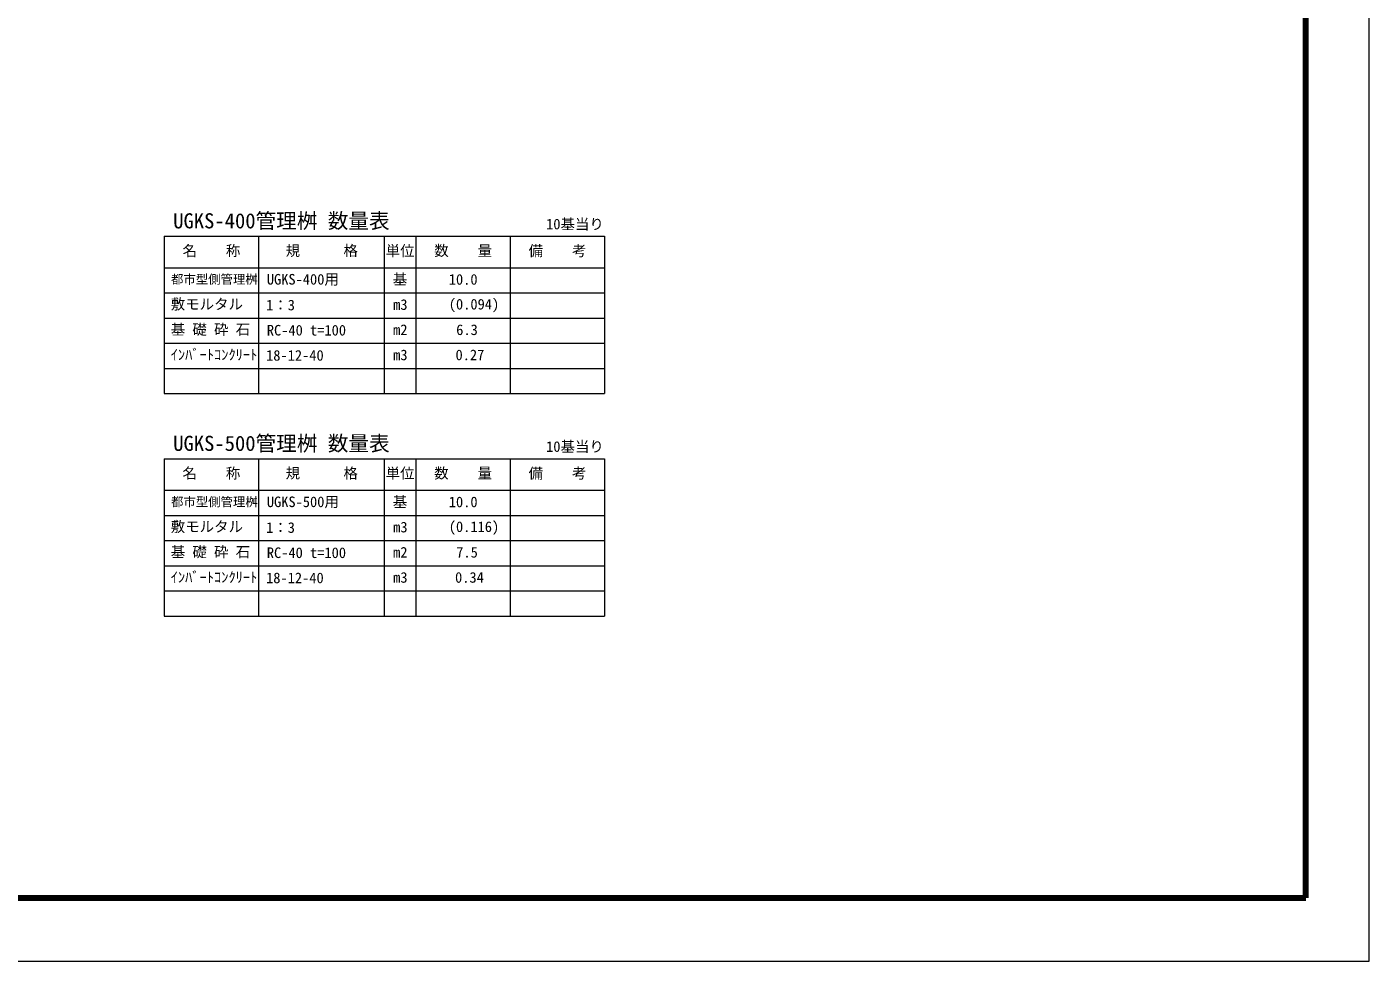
# Model space of a CAD drawing. Units: millimetres on the paper. Extents: x 0 to 841, y 0 to 594.
# Drawn here: x 414.1 to 841, y 0 to 297 of the extents above; entities that cross this region are included whole.
import ezdxf
from ezdxf.enums import TextEntityAlignment as Align

# ---------------------------------------------------------------- set-up
doc = ezdxf.new("R2010")
doc.units = ezdxf.units.MM
for name, color, linetype, lineweight in [('D-BMK-HTXT', 7, 'Continuous', 13), ('D-TTL-LINE（区切線）', 7, 'Continuous', 18), ('D-TTL（外枠）', 2, 'Continuous', 140)]:
    doc.layers.add(name, color=color, linetype=linetype, lineweight=lineweight)
doc.styles.add('ＭＳ ゴシック', font='')
doc.styles.get('ＭＳ ゴシック').set_extended_font_data('MS Gothic')

msp = doc.modelspace()

# ---------------------------------------------------------------- linework, layer by layer
at = {"layer": 'D-BMK-HTXT'}
for p, q in [((457.804, 230.424), (457.804, 180.424)), ((457.804, 230.424), (597.804, 230.424)), ((487.804, 230.424), (487.804, 180.424)), ((527.804, 230.424), (527.804, 180.424)), ((537.804, 230.424), (537.804, 180.424)), ((567.804, 230.424), (567.804, 180.424)), ((597.804, 230.424), (597.804, 180.424)), ((457.804, 220.424), (597.804, 220.424)), ((457.804, 212.424), (597.804, 212.424)), ((457.804, 204.424), (597.804, 204.424)), ((457.804, 196.424), (597.804, 196.424)), ((457.804, 188.424), (597.804, 188.424)), ((457.804, 180.424), (597.804, 180.424)), ((457.804, 159.688), (457.804, 109.688)), ((457.804, 159.688), (597.804, 159.688)), ((487.804, 159.688), (487.804, 109.688)), ((527.804, 159.688), (527.804, 109.688)), ((537.804, 159.688), (537.804, 109.688)), ((567.804, 159.688), (567.804, 109.688)), ((597.804, 159.688), (597.804, 109.688)), ((457.804, 149.688), (597.804, 149.688)), ((457.804, 141.688), (597.804, 141.688)), ((457.804, 133.688), (597.804, 133.688)), ((457.804, 125.688), (597.804, 125.688)), ((457.804, 117.688), (597.804, 117.688)), ((457.804, 109.688), (597.804, 109.688))]:
    msp.add_line(p, q, dxfattribs=at)
at = {"layer": 'D-TTL-LINE（区切線）'}
for p, q in [((841, 0), (841, 594)), ((0, 0), (841, 0))]:
    msp.add_line(p, q, dxfattribs=at)
at = {"layer": 'D-TTL（外枠）'}
for p, q in [((820.9, 20.1), (820.9, 573.9)), ((20.1, 20.1), (820.9, 20.1))]:
    msp.add_line(p, q, dxfattribs=at)

# ---------------------------------------------------------------- texts
at = {"layer": 'D-BMK-HTXT', "style": 'ＭＳ ゴシック'}
for s, height, p in [('UGKS-400管理桝 数量表', 4.811, (460.693, 231.493)), ('10基当り', 3.367, (579.27, 231.621)), ('名\u3000\u3000称', 3.367, (463.644, 223.143)), ('規\u3000\u3000\u3000格', 3.367, (496.448, 223.161)), ('単位', 3.367, (528.264, 223.126)), ('数\u3000\u3000量', 3.367, (543.697, 223.161)), ('備\u3000\u3000考', 3.367, (573.714, 223.133)), ('都市型側管理桝', 2.886, (460, 214.452)), ('UGKS-400用', 3.367, (490.452, 214.062)), ('基', 3.367, (530.522, 214.063)), ('10.0', 3.367, (548.32, 214.026)), ('敷モルタル', 3.367, (459.909, 206.168)), ('1：3', 3.367, (490.221, 205.874)), ('m3', 3.367, (530.628, 206.026)), ('(0.094)', 3.367, (548.32, 206.143)), ('基 礎 砕 石', 3.367, (459.909, 198.134)), ('RC-40 t=100', 3.367, (490.452, 197.874)), ('m2', 3.367, (530.62, 198.026)), ('6.3', 3.367, (550.686, 198.026)), ('ｲﾝﾊﾞｰﾄｺﾝｸﾘｰﾄ', 3.367, (459.892, 190.098)), ('18-12-40', 3.367, (490.221, 189.874)), ('m3', 3.367, (530.628, 190.026)), ('0.27', 3.367, (550.461, 190.026)), ('UGKS-500管理桝 数量表', 4.811, (460.693, 160.758)), ('10基当り', 3.367, (579.27, 160.885)), ('名\u3000\u3000称', 3.367, (463.644, 152.407)), ('規\u3000\u3000\u3000格', 3.367, (496.448, 152.425)), ('単位', 3.367, (528.264, 152.39)), ('数\u3000\u3000量', 3.367, (543.697, 152.425)), ('備\u3000\u3000考', 3.367, (573.714, 152.397)), ('都市型側管理桝', 2.886, (460, 143.717)), ('UGKS-500用', 3.367, (490.452, 143.326)), ('基', 3.367, (530.522, 143.327)), ('10.0', 3.367, (548.32, 143.29)), ('敷モルタル', 3.367, (459.909, 135.432)), ('1：3', 3.367, (490.221, 135.139)), ('m3', 3.367, (530.628, 135.29)), ('(0.116)', 3.367, (548.32, 135.407)), ('基 礎 砕 石', 3.367, (459.909, 127.399)), ('RC-40 t=100', 3.367, (490.452, 127.139)), ('m2', 3.367, (530.62, 127.29)), ('7.5', 3.367, (550.686, 127.29)), ('ｲﾝﾊﾞｰﾄｺﾝｸﾘｰﾄ', 3.367, (459.892, 119.362)), ('18-12-40', 3.367, (490.221, 119.139)), ('m3', 3.367, (530.628, 119.29)), ('0.34', 3.367, (550.318, 119.29))]:
    msp.add_text(s, height=height, dxfattribs=at).set_placement(p, align=Align.BOTTOM_LEFT)

doc.saveas('drawing.dxf')
